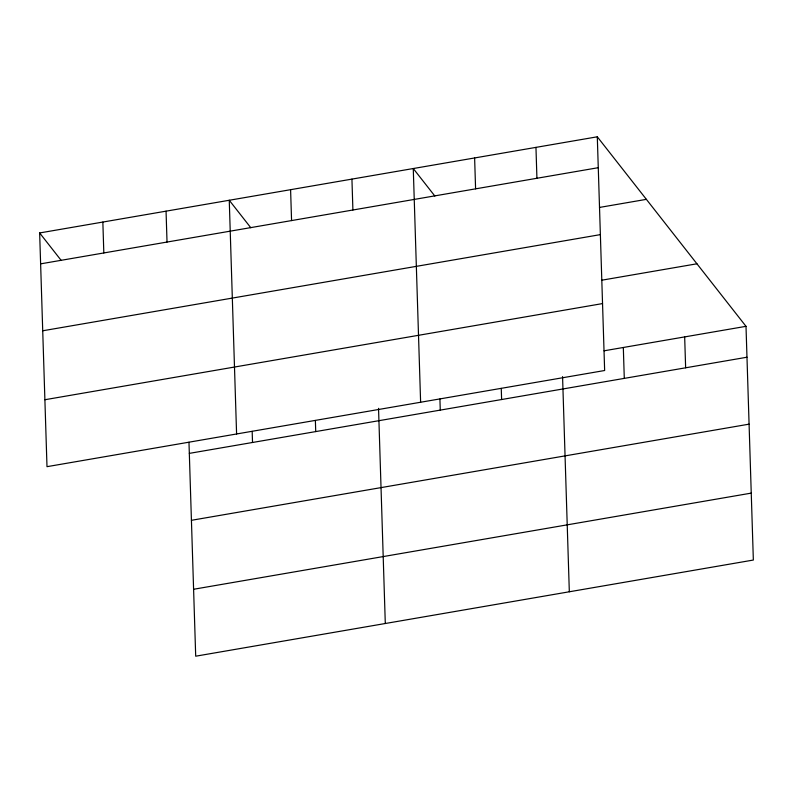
<?xml version="1.0" encoding="UTF-8"?>
<svg xmlns="http://www.w3.org/2000/svg" width="793" height="793" viewBox="0 0 793 793"><rect width="100%" height="100%" fill="white"/><g stroke="black" fill="none" stroke-linecap="round" stroke-linejoin="round"><path stroke-width="1.19" d="M597.298 136.802L604.643 370.509L46.995 466.671L39.65 232.954L597.298 136.802L746.005 326.329L753.35 560.046L195.702 656.198L188.972 442.256M40.621 263.851L598.269 167.69M599.468 207.439L646.374 199.35M42.723 330.78L600.38 234.619M601.917 280.177L696.938 263.791M44.894 399.731L602.541 303.58M604.078 350.803L746.005 326.329M189.329 453.378L746.976 357.227M191.43 520.307L749.078 424.156M193.591 589.268L751.249 493.117M434.842 196.02L413.272 168.532L420.617 402.239M250.816 227.75L229.256 200.262L236.592 433.969M39.65 232.954L61.21 260.441M684.666 336.906L685.638 367.803M623.318 347.493L624.289 378.38M562.564 376.596L569.324 591.776M535.959 147.379L536.93 178.266M501.255 388.411L501.612 399.533M474.62 157.956L475.592 188.843M439.917 398.988L440.264 410.11M378.539 408.336L385.299 623.506M351.933 179.109L352.905 210.006M315.376 420.468L315.723 431.58M290.595 189.686L291.566 220.583M252.174 431.362L252.521 442.484M166.054 211.166L167.026 242.053M102.852 222.06L103.824 252.947"/></g></svg>
